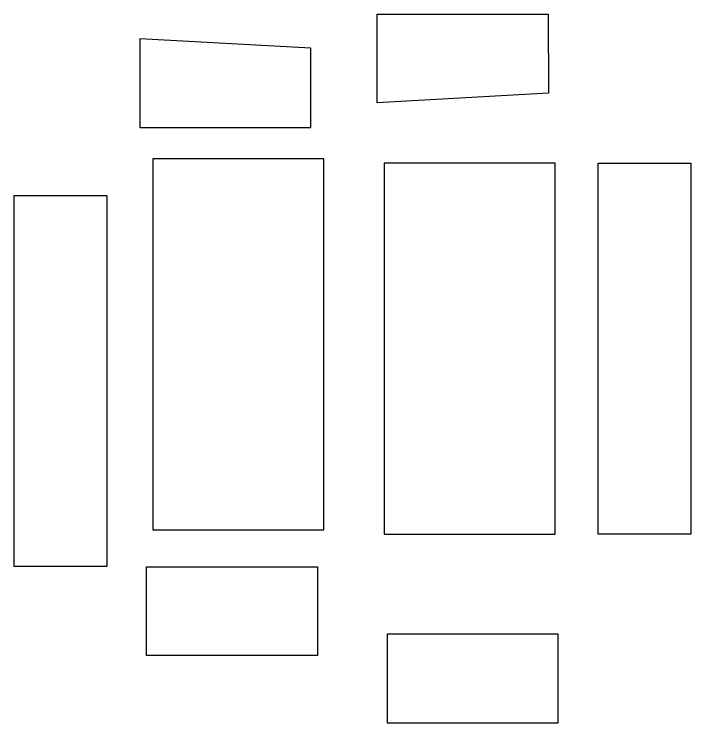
# Model space of a CAD drawing. Extents: x 51 to 7825, y -8 to 7597.
# Drawn here: x 6184 to 7825, y -8 to 1711 of the extents above; entities that cross this region are included whole.
import ezdxf

# ---------------------------------------------------------------- set-up
doc = ezdxf.new("R2010")
doc.units = 0
doc.layers.add('Default Layer', color=1, linetype='CONTINUOUS')

msp = doc.modelspace()

# ---------------------------------------------------------------- linework, layer by layer
at = {"layer": 'Default Layer'}
for points in [[(7064.4, 1711), (7479.4, 1711), (7479.6, 1519), (7064.4, 1496), (7064.4, 1711)], [(6488.8, 1436.2), (6903.8, 1436.2), (6903.9, 1628.2), (6488.8, 1651.2), (6488.8, 1436.2)], [(6935.1, 459.9), (6935.1, 1359.9), (6520.1, 1359.9), (6520.1, 459.9), (6935.1, 459.9)], [(7496, 449.5), (7496, 1349.5), (7081, 1349.5), (7081, 449.5), (7496, 449.5)], [(7600, 1349.5), (7825, 1349.5), (7825, 449.5), (7600, 449.5), (7600, 1349.5)], [(6184.1, 1271.5), (6409.1, 1271.5), (6409.1, 371.5), (6184.1, 371.5), (6184.1, 1271.5)], [(6920, 370.5), (6920, 155.5), (6505, 155.5), (6505, 370.5), (6920, 370.5)], [(7503.5, 207), (7088.5, 207), (7088.5, -8), (7503.5, -8), (7503.5, 207)]]:
    msp.add_lwpolyline(points, close=True, dxfattribs=at)

doc.saveas('drawing.dxf')
